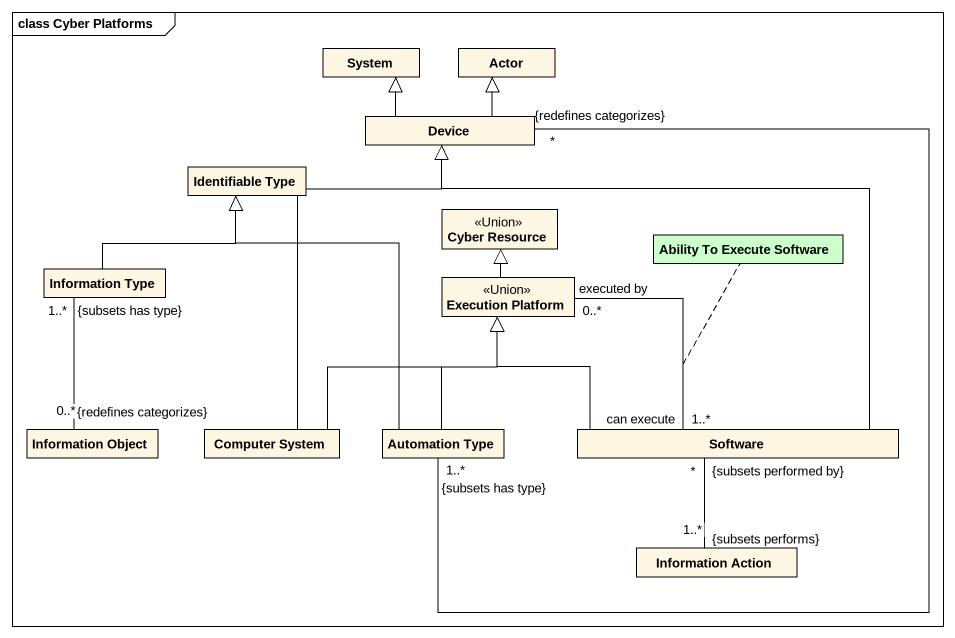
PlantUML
@startuml
mainframe class Cyber Platforms
hide circle
hide empty members
class System
class "Actor" as Actor_
class Device
class "Identifiable Type" as Identifiable_Type
class "Cyber Resource" as Cyber_Resource <<Union>>
class "Information Type" as Information_Type
class "Execution Platform" as Execution_Platform <<Union>>
class "Ability To Execute Software" as Ability_To_Execute_Software #CCFFCC
class "Information Object" as Information_Object
class "Computer System" as Computer_System
class "Automation Type" as Automation_Type
class Software
class "Information Action" as Information_Action
Device -up-|> System
Device -up-|> Actor_
Information_Type -up-|> Identifiable_Type
Information_Type "1..*\n{subsets has type}" -- "0..*\n{redefines categorizes}" Information_Object
Execution_Platform -up-|> Cyber_Resource
Computer_System -up-|> Device
Computer_System -up-|> Execution_Platform
Automation_Type "1..*\n{subsets has type}" -up- "*\n{redefines categorizes}" Device
Automation_Type -up-|> Identifiable_Type
Automation_Type -up-|> Execution_Platform
Software -up-|> Device
Software "can execute\n1..*" -up- "executed by\n0..*" Execution_Platform
(Software, Execution_Platform) .. Ability_To_Execute_Software
Software -up-|> Execution_Platform
Software "*\n{subsets performed by}" -- "1..*\n{subsets performs}" Information_Action
@enduml
